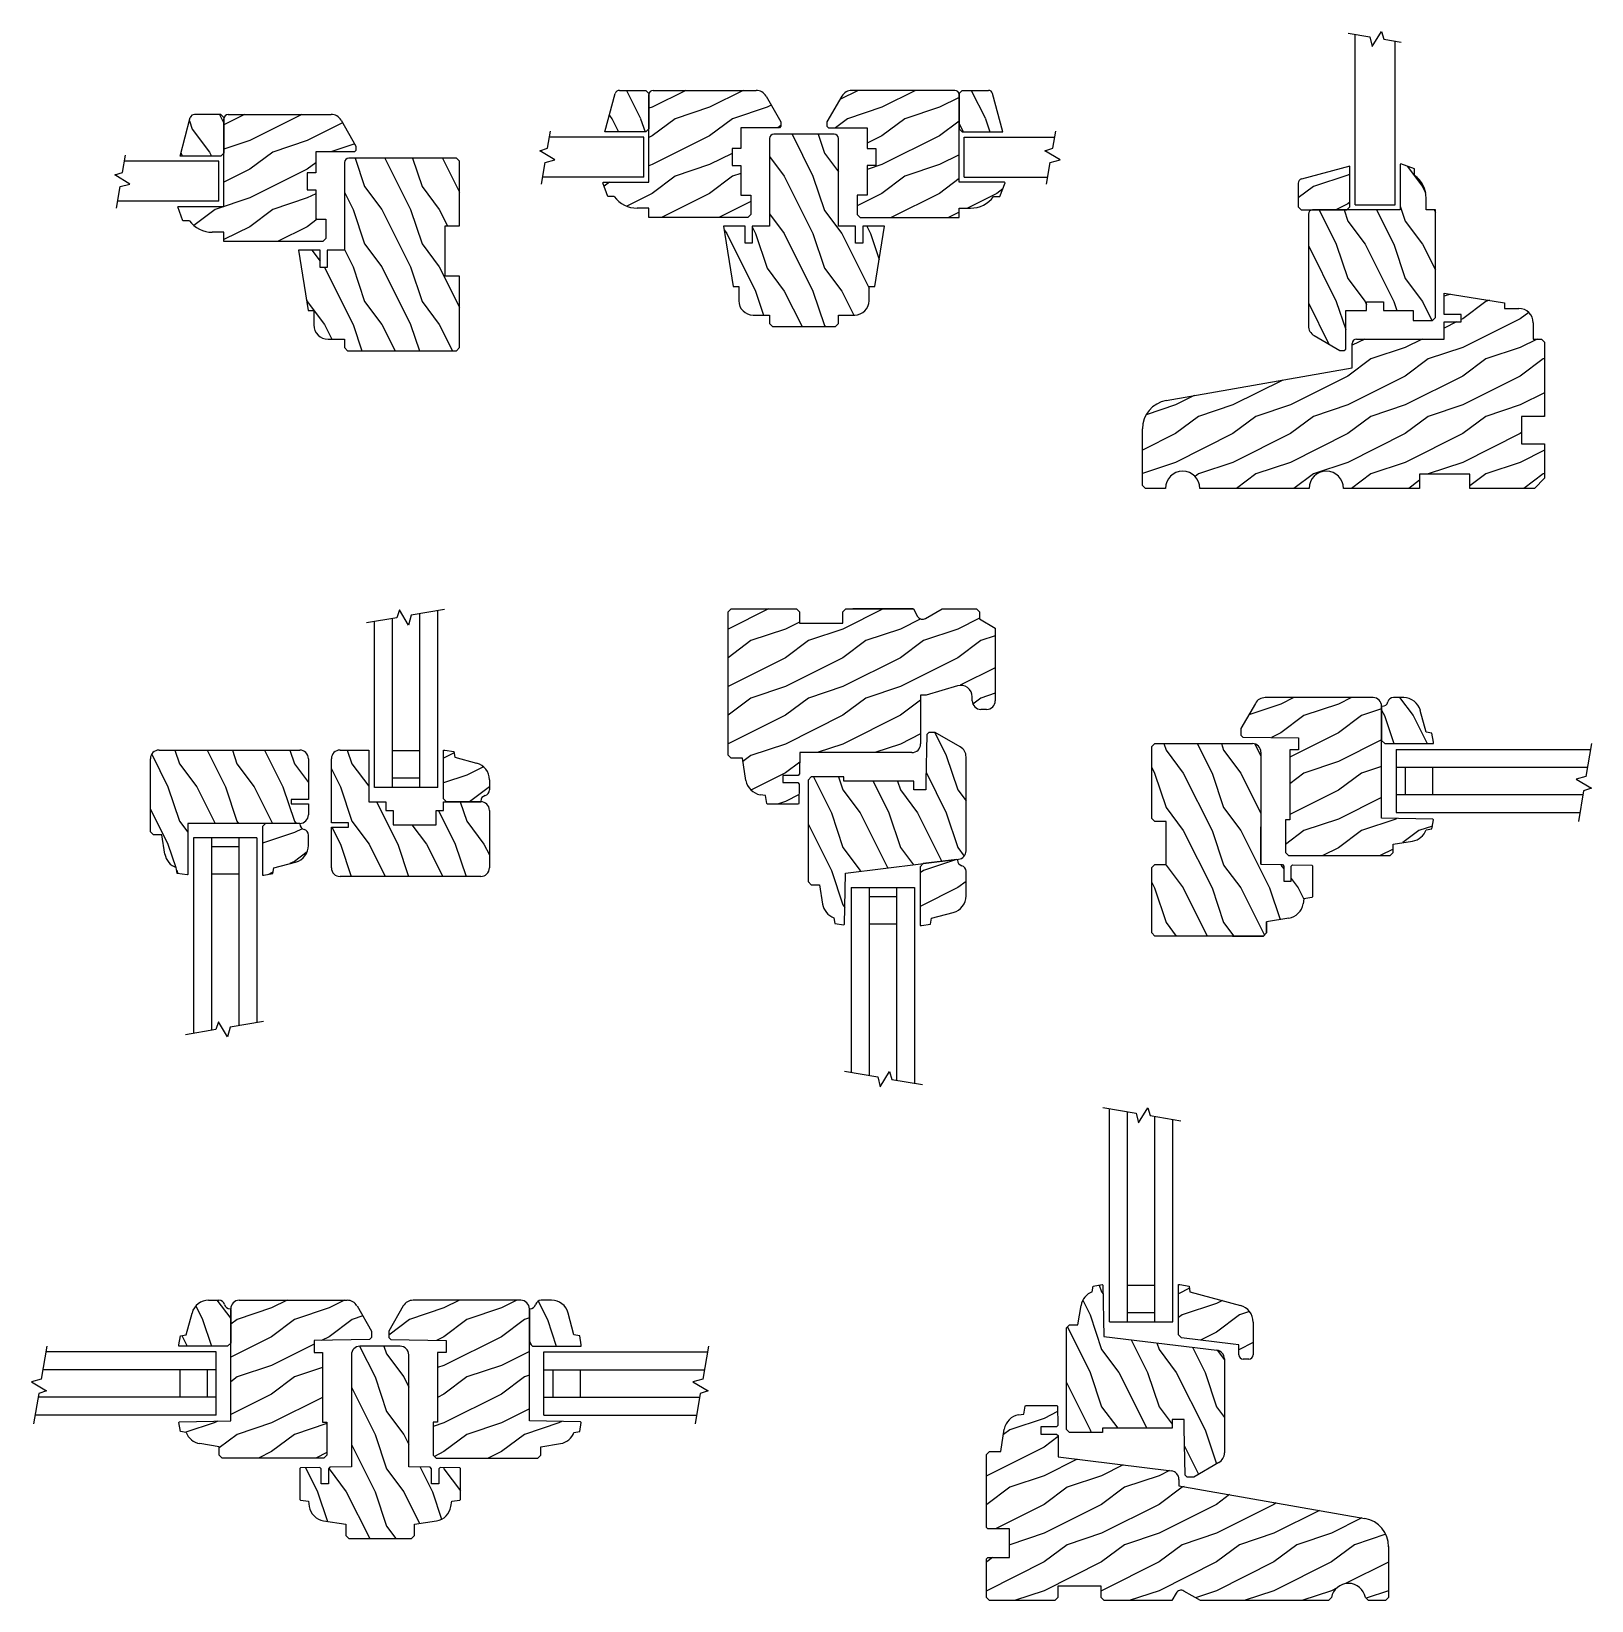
# Model space of a CAD drawing. Extents: x 316 to 1603, y -670 to 392.
# Drawn here: x 438 to 981, y -670 to -123 of the extents above; entities that cross this region are included whole.
import ezdxf

# ---------------------------------------------------------------- set-up
doc = ezdxf.new("R2010")
doc.units = 0
doc.header["$MEASUREMENT"] = 0
doc.layers.get('0').update_dxf_attribs({"linetype": 'CONTINUOUS'})
for name, color, linetype in [('FINE', 101, 'CONTINUOUS'), ('HATCH', 101, 'CONTINUOUS'), ('MED', 22, 'CONTINUOUS')]:
    doc.layers.add(name, color=color, linetype=linetype)

# ---------------------------------------------------------------- blocks, each defined once
blk = doc.blocks.new('STRMSRESILL')
at = {"layer": 'HATCH'}
h = blk.add_hatch(dxfattribs=at)
h.set_pattern_fill('WOOD_1', color=256, scale=20, style=0, pattern_type=2)
h.set_pattern_definition([(216.8699, (-761.9734, 689.7133), (59.999998, 40.000002), [10, -90]), (206.5651, (-749.973, 683.713), (-19.99998, -20.000026), [22.36068, -22.36068]), (198.4349, (-749.9734, 673.713), (-40.00001, -19.999968), [12.64912, -50.59644])])
h.paths.add_polyline_path([(140, 18.74, 0.36397), (131.74, 28.59), (67, 40), (67, 42.19, 0.378866), (64.37, 45.17), (25, 50), (24.92, 57.45), (24.41, 57.95), (18.96, 57.95), (18.96, 60.45), (24.37, 60.45), (24.85, 60.95), (24.69, 67.74), (24.48, 67.95), (13.65, 67.95), (13.44, 67.74), (13, 64.95), (11.21, 64.67, 0.32492), (6.22, 59.68), (5, 51.95), (1.06, 51.95), (0, 50.89), (0, 25.5), (0.5, 25), (8, 25), (8, 15), (0.5, 15), (0, 14.5), (0, 1.06), (1.06, 0), (23.84, 0), (24.9, 1.06), (24.9, 5), (39.9, 5), (39.9, 1.06), (40.96, 0), (64.5, 0), (66, 2.6, -0.414214), (68.73, 3.33), (74.5, 0), (119.03, 0), (120.09, 1.06, -0.836396), (131.91, 1.06), (132.97, 0), (138.94, 0), (140, 1.06)])
h.paths.add_polyline_path([(92.85, 96.99, 0.339454), (88.41, 102.79), (70.83, 107.49), (70.51, 109.5), (67.35, 110), (67.17, 110), (66.85, 110), (66.85, 92.56), (67.92, 91.5), (85.85, 89.3), (87.85, 89.05), (87.85, 85.54, 0.414214), (89.35, 84.04), (91.35, 84.04, 0.414214), (92.85, 85.54)])
h = blk.add_hatch(dxfattribs=at)
h.set_pattern_fill('WOOD_1', color=256, scale=20, angle=90, style=0, pattern_type=2)
h.set_pattern_definition([(306.8699, (-789.9734, 677.7133), (-40.000002, 59.999998), [10, -90]), (296.5651, (-783.973, 689.713), (20.000026, -19.99998), [22.36068, -22.36068]), (288.4349, (-773.9734, 689.713), (19.999968, -40.00001), [12.64912, -50.59644])])
h.paths.add_polyline_path([(82.85, 84.19, 0.378866), (80.22, 87.17), (40.85, 92), (40.54, 109.79), (40.33, 110), (37.17, 109.5), (36.85, 107.49, 0.275141), (32.93, 102.78), (31.85, 96), (28.92, 96), (27.85, 94.94), (27.85, 59.56), (28.92, 58.5), (40.35, 58.5), (40.35, 60), (64.65, 60), (64.65, 63), (68.85, 63), (68.85, 60), (69.14, 43.71), (69.85, 43), (72.14, 43), (80.85, 48.03, 0.267949), (82.85, 51.5)])
at = {"layer": 'FINE'}
for p, q in [((49.09, 97), (49.09, 170.19)), ((58.62, 97), (58.62, 168.57)), ((58.62, 109.7), (49.09, 109.7)), ((58.62, 100.17), (49.09, 100.17))]:
    blk.add_line(p, q, dxfattribs=at)
at = {"layer": 'MED'}
for p, q in [((40.55, 171.64), (52.09, 169.68)), ((42.85, 97), (42.85, 171.24)), ((52.09, 169.68), (52.98, 166.28)), ((52.98, 166.28), (56.14, 171.56)), ((56.14, 171.56), (57.05, 168.84)), ((57.05, 168.84), (67.67, 167.04)), ((64.85, 97), (64.85, 167.51)), ((36.85, 107.49), (37.17, 109.5)), ((37.17, 109.5), (40.33, 110)), ((40.33, 110), (40.54, 109.79)), ((40.54, 109.79), (40.85, 92)), ((66.85, 110), (67.17, 110)), ((66.85, 92.56), (66.85, 110)), ((67.17, 110), (67.35, 110)), ((67.35, 110), (70.51, 109.5)), ((70.51, 109.5), (70.83, 107.49)), ((70.83, 107.49), (88.41, 102.79)), ((31.85, 96), (32.93, 102.77)), ((27.85, 94.94), (28.92, 96)), ((27.85, 59.56), (27.85, 94.94)), ((28.92, 96), (31.85, 96)), ((42.85, 97), (64.85, 97)), ((92.85, 96.99), (92.85, 85.54)), ((40.85, 92), (80.22, 87.17)), ((67.92, 91.5), (66.85, 92.56)), ((85.85, 89.3), (67.92, 91.5)), ((87.85, 89.05), (85.85, 89.3)), ((87.85, 85.54), (87.85, 89.05)), ((82.85, 84.19), (82.85, 51.5)), ((91.35, 84.04), (89.35, 84.04)), ((13, 64.95), (13.44, 67.74)), ((13.44, 67.74), (13.65, 67.95)), ((13.65, 67.95), (24.48, 67.95)), ((24.48, 67.95), (24.69, 67.74)), ((24.69, 67.74), (24.85, 60.95)), ((11.21, 64.67), (13, 64.95)), ((24.37, 60.45), (18.96, 60.45)), ((18.96, 60.45), (18.96, 57.95)), ((24.85, 60.95), (24.37, 60.45)), ((68.85, 63), (64.65, 63)), ((64.65, 63), (64.65, 60)), ((68.85, 60), (68.85, 63)), ((5, 51.95), (6.22, 59.68)), ((18.96, 57.95), (24.41, 57.95)), ((24.41, 57.95), (24.92, 57.45)), ((24.92, 57.45), (25, 50)), ((28.92, 58.5), (27.85, 59.56)), ((40.35, 58.5), (28.92, 58.5)), ((64.65, 60), (40.35, 60)), ((40.35, 60), (40.35, 58.5)), ((69.14, 43.71), (68.85, 60)), ((0, 50.89), (1.06, 51.95)), ((0, 25.5), (0, 50.89)), ((1.06, 51.95), (5, 51.95)), ((25, 50), (64.37, 45.17)), ((69.85, 43), (69.14, 43.71)), ((80.85, 48.03), (72.14, 43)), ((67, 42.19), (67, 40)), ((67, 40), (131.74, 28.59)), ((72.14, 43), (69.85, 43)), ((0.5, 25), (0, 25.5)), ((8, 25), (0.5, 25)), ((8, 15), (8, 25)), ((140, 18.79), (140, 1.06)), ((0, 14.5), (0.5, 15)), ((0, 1.06), (0, 14.5)), ((0.5, 15), (8, 15)), ((1.06, 0), (0, 1.06)), ((23.84, 0), (1.06, 0)), ((24.9, 1.06), (23.84, 0)), ((39.9, 5), (24.9, 5)), ((24.9, 5), (24.9, 1.06)), ((39.9, 1.06), (39.9, 5)), ((40.96, 0), (39.9, 1.06)), ((64.5, 0), (40.96, 0)), ((66, 2.6), (64.5, 0)), ((74.5, 0), (68.73, 3.33)), ((119.03, 0), (74.5, 0)), ((120.09, 1.06), (119.03, 0)), ((132.97, 0), (131.91, 1.06)), ((138.94, 0), (132.97, 0)), ((140, 1.06), (138.94, 0))]:
    blk.add_line(p, q, dxfattribs=at)
for centre, radius, start, end in [((38.85, 101.84), 6, 109.4649, 171), ((86.85, 96.99), 6, 0, 75), ((79.85, 84.19), 3, 0, 83), ((89.35, 85.54), 1.5, 180, 270), ((91.35, 85.54), 1.5, 270, 0), ((12.15, 58.74), 6, 99, 171), ((78.85, 51.5), 4, 300, 0), ((64, 42.19), 3, 0, 83), ((130, 18.74), 10, 0, 80), ((126, 0), 6, 10.1821, 169.8179), ((67.73, 1.6), 2, 60, 150)]:
    blk.add_arc(centre, radius, start, end, dxfattribs=at)
blk = doc.blocks.new('STRMSREMULL2')
at = {"layer": 'HATCH'}
h = blk.add_hatch(dxfattribs=at)
h.set_pattern_fill('WOOD_1', color=256, scale=20, angle=90, style=0, pattern_type=2)
h.set_pattern_definition([(306.8699, (-578.8973, 656.1355), (-40.000002, 59.999998), [10, -90]), (296.5651, (-572.897, 668.1355), (20.00003, -19.99998), [22.3607, -22.3607]), (288.4349, (-562.897, 668.1355), (19.99997, -40.00001), [12.6491, -50.59644])])
h.paths.add_polyline_path([(-52, 79.79), (-52.21, 80, -0.341999), (-54.15, 81.5, 0.341999), (-56.09, 83), (-59.67, 83, 0.339454), (-65.46, 78.55), (-67.49, 70.98), (-69.5, 70.66), (-70, 67.5), (-70, 67), (-53.06, 67), (-52, 68.06)])
h.paths.add_polyline_path([(10, 64, 0.414214), (7, 67), (0, 67), (-7, 67, 0.414214), (-10, 64), (-10, 25), (-17.45, 24.87), (-17.95, 24.36), (-17.95, 19.05), (-20.45, 19.05), (-20.45, 24.31), (-20.95, 24.8), (-27.74, 24.69), (-27.95, 24.47), (-27.95, 13.65), (-27.74, 13.44), (-24.95, 13), (-24.67, 11.21, 0.32492), (-19.68, 6.22), (-11.95, 5), (-11.95, 1.06), (-10.89, 0), (0, 0), (10.89, 0), (11.95, 1.06), (11.95, 5), (19.68, 6.22, 0.32492), (24.67, 11.21), (24.95, 13), (27.74, 13.44), (27.95, 13.65), (27.95, 24.47), (27.74, 24.69), (20.95, 24.8), (20.45, 24.31), (20.45, 19.05), (17.95, 19.05), (17.95, 24.36), (17.45, 24.87), (10, 25)])
h.paths.add_polyline_path([(65.46, 78.55, 0.339454), (59.67, 83), (56.09, 83, 0.341999), (54.15, 81.5, -0.341999), (52.21, 80), (52, 79.79), (52, 68.06), (53.06, 67), (70, 67), (70, 67.5), (69.5, 70.66), (67.49, 70.98)])
h = blk.add_hatch(dxfattribs=at)
h.set_pattern_fill('WOOD_1', color=256, scale=20, style=0, pattern_type=2)
h.set_pattern_definition([(216.8699, (-550.8973, 668.1355), (59.999998, 40.000002), [10, -90]), (206.5651, (-538.897, 662.1355), (-19.99998, -20.00003), [22.3607, -22.3607]), (198.4349, (-538.897, 652.1355), (-40.00001, -19.99997), [12.6491, -50.59644])])
h.paths.add_polyline_path([(-20, 64.8), (-23, 64.8), (-23, 68.95), (-3.71, 69.28), (-3, 69.99), (-3, 72.28), (-8.03, 81, 0.267949), (-11.5, 83), (-49, 83, 0.414214), (-52, 80), (-52, 41), (-69.79, 40.69), (-70, 40.48), (-69.5, 37.32), (-67.49, 37, 0.275141), (-62.78, 33.07), (-56, 32), (-56, 29.06), (-54.94, 28), (-19.56, 28), (-18.5, 29.06), (-18.5, 40.5), (-20, 40.5)])
h.paths.add_polyline_path([(52, 80, 0.414214), (49, 83), (11.5, 83, 0.267949), (8.03, 81), (3, 72.28), (3, 69.99), (3.71, 69.28), (23, 68.95), (23, 64.8), (20, 64.8), (20, 40.5), (18.5, 40.5), (18.5, 29.06), (19.56, 28), (54.94, 28), (56, 29.06), (56, 32), (62.78, 33.07, 0.275141), (67.49, 37), (69.5, 37.32), (70, 40.48), (69.79, 40.69), (52, 41)])
at = {"layer": 'FINE'}
for p, q in [((-57, 58.76), (-117.42, 58.76)), ((-69.7, 58.76), (-69.7, 49.24)), ((-60.17, 58.76), (-60.17, 49.24)), ((57, 58.76), (112.86, 58.76)), ((60.18, 58.76), (60.18, 49.24)), ((69.7, 58.76), (69.7, 49.24)), ((-57, 49.24), (-119.04, 49.24)), ((57, 49.24), (111.25, 49.24))]:
    blk.add_line(p, q, dxfattribs=at)
at = {"layer": 'MED'}
for p, q in [((-59.67, 83), (-56.09, 83)), ((-49, 83), (-11.5, 83)), ((49, 83), (11.5, 83)), ((59.67, 83), (56.09, 83)), ((-67.49, 70.98), (-65.46, 78.55)), ((-52.21, 80), (-52, 79.79)), ((-52, 41), (-52, 80)), ((-52, 79.79), (-52, 68.06)), ((-8.03, 81), (-3, 72.28)), ((8.03, 81), (3, 72.28)), ((52, 41), (52, 80)), ((52.21, 80), (52, 79.79)), ((52, 79.79), (52, 68.06)), ((67.49, 70.98), (65.46, 78.55)), ((-3, 72.28), (-3, 69.99)), ((3, 72.28), (3, 69.99)), ((-116.02, 67.04), (-117.98, 55.5)), ((-70, 67.5), (-69.5, 70.66)), ((-70, 67), (-70, 67.5)), ((-53.06, 67), (-70, 67)), ((-69.5, 70.66), (-67.49, 70.98)), ((-52, 68.06), (-53.06, 67)), ((-3.71, 69.28), (-23, 68.95)), ((-23, 68.95), (-23, 64.8)), ((0, 67), (-7, 67)), ((-3, 69.99), (-3.71, 69.28)), ((7, 67), (0, 67)), ((3, 69.99), (3.71, 69.28)), ((3.71, 69.28), (23, 68.95)), ((23, 68.95), (23, 64.8)), ((52, 68.06), (53.06, 67)), ((53.06, 67), (70, 67)), ((69.5, 70.66), (67.49, 70.98)), ((70, 67.5), (69.5, 70.66)), ((70, 67), (70, 67.5)), ((114.27, 67.04), (112.31, 55.5)), ((-57, 65), (-116.37, 65)), ((-57, 43), (-57, 65)), ((-23, 64.8), (-20, 64.8)), ((-20, 64.8), (-20, 40.5)), ((-10, 64), (-10, 25)), ((10, 25), (10, 64)), ((23, 64.8), (20, 64.8)), ((20, 64.8), (20, 40.5)), ((57, 43), (57, 65)), ((57, 65), (113.92, 65)), ((-117.98, 55.5), (-121.37, 54.61)), ((112.31, 55.5), (108.92, 54.61)), ((-121.37, 54.61), (-116.09, 51.45)), ((-118.82, 50.54), (-120.62, 39.92)), ((-116.09, 51.45), (-118.82, 50.54)), ((108.92, 54.61), (114.19, 51.45)), ((111.47, 50.54), (109.67, 39.92)), ((114.19, 51.45), (111.47, 50.54)), ((-57, 43), (-120.1, 43)), ((-70, 40.48), (-69.79, 40.69)), ((-69.5, 37.32), (-70, 40.48)), ((-69.79, 40.69), (-52, 41)), ((-20, 40.5), (-18.5, 40.5)), ((-18.5, 40.5), (-18.5, 29.06)), ((20, 40.5), (18.5, 40.5)), ((18.5, 40.5), (18.5, 29.06)), ((69.79, 40.69), (52, 41)), ((57, 43), (110.19, 43)), ((69.5, 37.32), (70, 40.48)), ((70, 40.48), (69.79, 40.69)), ((-67.49, 37), (-69.5, 37.32)), ((-56, 32), (-62.78, 33.07)), ((56, 32), (62.78, 33.07)), ((67.49, 37), (69.5, 37.32)), ((-56, 29.06), (-56, 32)), ((-54.94, 28), (-56, 29.06)), ((-19.56, 28), (-54.94, 28)), ((-18.5, 29.06), (-19.56, 28)), ((18.5, 29.06), (19.56, 28)), ((19.56, 28), (54.94, 28)), ((54.94, 28), (56, 29.06)), ((56, 29.06), (56, 32)), ((-27.74, 24.69), (-27.95, 24.47)), ((-27.95, 24.47), (-27.95, 13.65)), ((-20.95, 24.8), (-27.74, 24.69)), ((-20.45, 24.31), (-20.95, 24.8)), ((-20.45, 19.05), (-20.45, 24.31)), ((-17.45, 24.87), (-17.95, 24.36)), ((-17.95, 24.36), (-17.95, 19.05)), ((-10, 25), (-17.45, 24.87)), ((17.45, 24.87), (10, 25)), ((17.95, 24.36), (17.45, 24.87)), ((17.95, 19.05), (17.95, 24.36)), ((20.95, 24.8), (20.45, 24.31)), ((20.45, 24.31), (20.45, 19.05)), ((27.74, 24.69), (20.95, 24.8)), ((27.95, 24.47), (27.74, 24.69)), ((27.95, 13.65), (27.95, 24.47)), ((-17.95, 19.05), (-20.45, 19.05)), ((20.45, 19.05), (17.95, 19.05)), ((-27.95, 13.65), (-27.74, 13.44)), ((-27.74, 13.44), (-24.95, 13)), ((-24.95, 13), (-24.67, 11.21)), ((24.67, 11.21), (24.95, 13)), ((24.95, 13), (27.74, 13.44)), ((27.74, 13.44), (27.95, 13.65)), ((-19.68, 6.22), (-11.95, 5)), ((11.95, 5), (19.68, 6.22)), ((-11.95, 5), (-11.95, 1.06)), ((-11.95, 1.06), (-10.89, 0)), ((-10.89, 0), (0, 0)), ((0, 0), (10.89, 0)), ((10.89, 0), (11.95, 1.06)), ((11.95, 1.06), (11.95, 5))]:
    blk.add_line(p, q, dxfattribs=at)
for centre, radius, start, end in [((-59.67, 77), 6, 90, 165), ((-56.09, 81), 2, 14.4775, 90), ((-49, 80), 3, 90, 180), ((-11.5, 79), 4, 30, 90), ((11.5, 79), 4, 90, 150), ((49, 80), 3, 0, 90), ((56.09, 81), 2, 90, 165.5225), ((59.67, 77), 6, 15, 90), ((-52.21, 82), 2, 194.4775, 270), ((52.21, 82), 2, 270, 345.5225), ((-7, 64), 3, 90, 180), ((7, 64), 3, 0, 90), ((-61.84, 39), 6, 199.4649, 261), ((61.84, 39), 6, 279, 340.5351), ((-18.74, 12.15), 6, 189, 261), ((18.74, 12.15), 6, 279, 351)]:
    blk.add_arc(centre, radius, start, end, dxfattribs=at)
blk = doc.blocks.new('STRMSREJAMB1')
at = {"layer": 'HATCH'}
h = blk.add_hatch(dxfattribs=at)
h.set_pattern_fill('WOOD_1', color=256, scale=20, angle=90, style=0, pattern_type=2)
h.set_pattern_definition([(306.8699, (-847.5396, 446.351), (-40.000002, 59.999998), [10, -90]), (296.5651, (-841.54, 458.351), (20.00003, -19.99998), [22.36068, -22.36068]), (288.4349, (-831.5396, 458.351), (19.999968, -40.00001), [12.64912, -50.59644])])
h.paths.add_polyline_path([(38, 64, 0.414214), (35, 67), (1.06, 67), (0, 65.94), (0, 40.96), (1.06, 39.9), (5, 39.9), (5, 24.9), (1.06, 24.9), (0, 23.84), (0, 1.06), (1.06, 0), (38.89, 0), (39.95, 1.06), (39.95, 5), (47.68, 6.22, 0.32492), (52.67, 11.21), (52.95, 13), (55.74, 13.44), (55.95, 13.65), (55.95, 24.48), (55.74, 24.69), (48.95, 24.8), (48.45, 24.31), (48.45, 19.05), (45.95, 19.05), (45.95, 24.36), (45.45, 24.87), (38, 25), (38, 37.99)])
h.paths.add_polyline_path([(93.46, 78.55, 0.339454), (87.67, 83), (84.09, 83, 0.341999), (82.15, 81.5, -0.341999), (80.21, 80), (80, 79.79), (80, 68.06), (81.06, 67), (98, 67), (98, 67.5), (97.5, 70.66), (95.49, 70.98)])
h = blk.add_hatch(dxfattribs=at)
h.set_pattern_fill('WOOD_1', color=256, scale=20, style=0, pattern_type=2)
h.set_pattern_definition([(216.8699, (-819.5396, 458.351), (59.999998, 40.000002), [10, -90]), (206.5651, (-807.54, 452.351), (-19.99998, -20.00003), [22.36068, -22.36068]), (198.4349, (-807.5396, 442.351), (-40.00001, -19.99997), [12.64912, -50.59644])])
h.paths.add_polyline_path([(80, 80, 0.414214), (77, 83), (39.5, 83, 0.267949), (36.03, 81), (31, 72.28), (31, 69.99), (31.71, 69.28), (51, 68.95), (51, 64.8), (48, 64.8), (48, 40.5), (46.5, 40.5), (46.5, 29.06), (47.56, 28), (82.94, 28), (84, 29.06), (84, 32), (90.78, 33.07, 0.275141), (95.49, 37), (97.5, 37.32), (98, 40.48), (97.79, 40.69), (80, 41)])
at = {"layer": 'FINE'}
for p, q in [((85, 58.76), (151.68, 58.76)), ((88.17, 58.76), (88.17, 49.24)), ((97.7, 58.76), (97.7, 49.24)), ((85, 49.24), (150.07, 49.24))]:
    blk.add_line(p, q, dxfattribs=at)
at = {"layer": 'MED'}
for p, q in [((77, 83), (39.5, 83)), ((87.67, 83), (84.09, 83)), ((36.03, 81), (31, 72.28)), ((80, 41), (80, 80)), ((80.21, 80), (80, 79.79)), ((80, 79.79), (80, 68.06)), ((95.49, 70.98), (93.46, 78.55)), ((31, 72.28), (31, 69.99)), ((0, 65.94), (1.06, 67)), ((0, 40.96), (0, 65.94)), ((1.06, 67), (35, 67)), ((31, 69.99), (31.71, 69.28)), ((31.71, 69.28), (51, 68.95)), ((51, 68.95), (51, 64.8)), ((80, 68.06), (81.06, 67)), ((81.06, 67), (98, 67)), ((97.5, 70.66), (95.49, 70.98)), ((98, 67.5), (97.5, 70.66)), ((98, 67), (98, 67.5)), ((153.09, 67.04), (151.13, 55.5)), ((38, 64), (38, 25)), ((51, 64.8), (48, 64.8)), ((48, 64.8), (48, 40.5)), ((85, 65), (152.74, 65)), ((85, 65), (85, 43)), ((151.13, 55.5), (147.73, 54.61)), ((147.73, 54.61), (153.01, 51.45)), ((150.29, 50.54), (148.49, 39.92)), ((153.01, 51.45), (150.29, 50.54)), ((1.06, 39.9), (0, 40.96)), ((5, 39.9), (1.06, 39.9)), ((5, 24.9), (5, 39.9)), ((48, 40.5), (46.5, 40.5)), ((46.5, 40.5), (46.5, 29.06)), ((97.79, 40.69), (80, 41)), ((85, 43), (149.01, 43)), ((97.5, 37.32), (98, 40.48)), ((98, 40.48), (97.79, 40.69)), ((38, 25), (38, 37.99)), ((84, 32), (90.78, 33.07)), ((95.49, 37), (97.5, 37.32)), ((46.5, 29.06), (47.56, 28)), ((47.56, 28), (82.94, 28)), ((82.94, 28), (84, 29.06)), ((84, 29.06), (84, 32)), ((0, 23.84), (1.06, 24.9)), ((0, 1.06), (0, 23.84)), ((1.06, 24.9), (5, 24.9)), ((38, 25), (45.45, 24.87)), ((45.45, 24.87), (45.95, 24.36)), ((45.95, 24.36), (45.95, 19.05)), ((48.45, 24.31), (48.95, 24.8)), ((48.45, 19.05), (48.45, 24.31)), ((48.95, 24.8), (55.74, 24.69)), ((55.74, 24.69), (55.95, 24.48)), ((55.95, 24.48), (55.95, 13.65)), ((45.95, 19.05), (48.45, 19.05)), ((52.95, 13), (52.67, 11.21)), ((55.74, 13.44), (52.95, 13)), ((55.95, 13.65), (55.74, 13.44)), ((47.68, 6.22), (39.95, 5)), ((1.06, 0), (0, 1.06)), ((38.89, 0), (1.06, 0)), ((28.06, 0), (38.89, 0)), ((38.89, 0), (39.95, 1.06)), ((39.95, 1.06), (38.89, 0)), ((39.95, 1.06), (39.95, 5)), ((39.95, 5), (39.95, 1.06))]:
    blk.add_line(p, q, dxfattribs=at)
for centre, radius, start, end in [((39.5, 79), 4, 90, 150), ((77, 80), 3, 0, 90), ((84.09, 81), 2, 90, 165.5225), ((87.67, 77), 6, 15, 90), ((80.21, 82), 2, 270, 345.5225), ((35, 64), 3, 0, 90), ((89.84, 39), 6, 279, 340.5351), ((46.74, 12.15), 6, 279, 351)]:
    blk.add_arc(centre, radius, start, end, dxfattribs=at)
blk = doc.blocks.new('STRMSREHEAD')
at = {"layer": 'HATCH'}
h = blk.add_hatch(dxfattribs=at)
h.set_pattern_fill('WOOD_1', color=256, scale=20, style=0, pattern_type=2)
h.set_pattern_definition([(216.8699, (-672.026, 344.4682), (59.999998, 40.000002), [10, -90]), (206.5651, (-660.026, 338.468), (-19.99998, -20.00003), [22.3607, -22.3607]), (198.4349, (-660.026, 328.468), (-40.00001, -19.99997), [12.6491, -50.59644])])
h.paths.add_polyline_path([(67, -30), (69, -30), (79.86, -26.76, -0.501863), (85, -30.6), (85, -32, 0.414214), (88, -35), (90, -35, 0.414214), (93, -32), (93, -6.68), (87.5, -3.5), (87.5, -1.06), (86.44, 0), (74.5, 0), (68.73, -3.33, -0.414214), (66, -2.6), (64.5, 0), (40.96, 0), (39.9, -1.06), (39.9, -5), (24.9, -5), (24.9, -1.06), (23.84, 0), (1.06, 0), (0, -1.06), (0, -50.89), (1.06, -51.95), (5, -51.95), (6.22, -59.68, 0.32492), (11.21, -64.67), (13, -64.95), (13.44, -67.74), (13.65, -67.95), (24.48, -67.95), (24.69, -67.74), (24.8, -60.95), (24.31, -60.45), (19.05, -60.45), (19.05, -57.95), (24.36, -57.95), (24.87, -57.45), (25, -50), (64, -50, 0.414214), (67, -47)])
h.paths.add_polyline_path([(82.85, -91.32, 0.341999), (81.35, -89.39, -0.341999), (79.85, -87.45), (79.64, -87.24), (67.92, -88.68), (66.85, -89.74), (66.85, -110.2), (67.35, -110.2), (70.51, -109.7), (70.83, -107.69), (78.41, -105.66, 0.339454), (82.85, -99.87)])
h = blk.add_hatch(dxfattribs=at)
h.set_pattern_fill('WOOD_1', color=256, scale=20, angle=90, style=0, pattern_type=2)
h.set_pattern_definition([(306.8699, (-700.026, 332.4682), (-40.000002, 59.999998), [10, -90]), (296.5651, (-694.026, 344.468), (20.00003, -19.99998), [22.3607, -22.3607]), (288.4349, (-684.026, 344.468), (19.99997, -40.00001), [12.6491, -50.59644])])
h.paths.add_polyline_path([(82.85, -51.5, 0.267949), (80.85, -48.03), (72.14, -43), (69.85, -43), (69.14, -43.71), (68.85, -60), (68.85, -63), (64.65, -63), (64.65, -60), (40.35, -60), (40.35, -58.5), (28.92, -58.5), (27.85, -59.56), (27.85, -94.94), (28.92, -96), (31.85, -96), (32.93, -102.78, 0.275141), (36.85, -107.49), (37.17, -109.5), (40.33, -110), (40.54, -109.79), (40.85, -92), (80.22, -87.17, 0.378866), (82.85, -84.19)])
blk.add_line((32.72, -101.67), (32.72, -101.67))
at = {"layer": 'FINE'}
for p, q in [((49.09, -97), (49.09, -162.42)), ((58.62, -97), (58.62, -164.04)), ((58.62, -100.18), (49.09, -100.18)), ((58.62, -109.7), (49.09, -109.7))]:
    blk.add_line(p, q, dxfattribs=at)
at = {"layer": 'MED'}
for p, q in [((0, -1.06), (1.06, 0)), ((1.06, 0), (23.84, 0)), ((23.84, 0), (24.9, -1.06)), ((39.9, -1.06), (40.96, 0)), ((40.96, 0), (64.5, 0)), ((64.5, 0), (43.4, 0)), ((64.5, 0), (66, -2.6)), ((68.73, -3.33), (74.5, 0)), ((74.5, 0), (86.44, 0)), ((86.44, 0), (87.5, -1.06)), ((0, -50.89), (0, -1.06)), ((24.9, -1.06), (24.9, -5)), ((24.9, -5), (39.9, -5)), ((39.9, -5), (39.9, -1.06)), ((87.5, -1.06), (87.5, -3.5)), ((87.5, -3.5), (93, -6.68)), ((93, -6.68), (93, -32)), ((79.86, -26.76), (69, -30)), ((69, -30), (67, -30)), ((67, -30), (67, -47)), ((85, -32), (85, -30.6)), ((90, -35), (88, -35)), ((69.85, -43), (69.14, -43.71)), ((72.14, -43), (69.85, -43)), ((80.85, -48.03), (72.14, -43)), ((69.14, -43.71), (68.85, -60)), ((1.06, -51.95), (0, -50.89)), ((5, -51.95), (1.06, -51.95)), ((6.22, -59.68), (5, -51.95)), ((25, -50), (24.87, -57.45)), ((64, -50), (25, -50)), ((82.85, -84.19), (82.85, -51.5)), ((24.36, -57.95), (19.05, -57.95)), ((19.05, -57.95), (19.05, -60.45)), ((24.87, -57.45), (24.36, -57.95)), ((28.92, -58.5), (27.85, -59.56)), ((27.85, -59.56), (27.85, -94.94)), ((40.35, -58.5), (28.92, -58.5)), ((40.35, -60), (40.35, -58.5)), ((64.65, -60), (40.35, -60)), ((64.65, -63), (64.65, -60)), ((68.85, -60), (68.85, -63)), ((13, -64.95), (11.21, -64.67)), ((13.44, -67.74), (13, -64.95)), ((19.05, -60.45), (24.31, -60.45)), ((24.31, -60.45), (24.8, -60.95)), ((24.8, -60.95), (24.69, -67.74)), ((68.85, -63), (64.65, -63)), ((13.65, -67.95), (13.44, -67.74)), ((24.48, -67.95), (13.65, -67.95)), ((24.69, -67.74), (24.48, -67.95)), ((40.85, -92), (80.22, -87.17)), ((79.64, -87.24), (67.92, -88.68)), ((79.85, -87.45), (79.64, -87.24)), ((40.54, -109.79), (40.85, -92)), ((67.92, -88.68), (66.85, -89.74)), ((66.85, -89.74), (66.85, -110.2)), ((82.85, -99.87), (82.85, -91.32)), ((27.85, -94.94), (28.92, -96)), ((28.92, -96), (31.85, -96)), ((31.85, -96), (32.93, -102.77)), ((42.85, -97), (64.85, -97)), ((42.85, -97), (42.85, -161.36)), ((64.85, -97), (64.85, -165.09)), ((36.85, -107.49), (37.17, -109.5)), ((70.51, -109.7), (70.83, -107.69)), ((70.83, -107.69), (78.41, -105.66)), ((37.17, -109.5), (40.33, -110)), ((40.33, -110), (40.54, -109.79)), ((66.85, -110.2), (67.35, -110.2)), ((67.35, -110.2), (70.51, -109.7)), ((40.55, -160.97), (52.09, -162.93)), ((52.09, -162.93), (52.98, -166.33)), ((52.98, -166.33), (56.14, -161.05)), ((56.14, -161.05), (57.05, -163.77)), ((57.05, -163.77), (67.67, -165.57))]:
    blk.add_line(p, q, dxfattribs=at)
for centre, radius, start, end in [((67.73, -1.6), 2, 210, 300), ((81, -30.6), 4, 0, 106.6015), ((88, -32), 3, 180, 270), ((90, -32), 3, 270, 0), ((64, -47), 3, 270, 0), ((78.85, -51.5), 4, 0, 60), ((12.15, -58.74), 6, 189, 261), ((79.85, -84.19), 3, 277, 0), ((81.85, -87.45), 2, 180, 255.5225), ((80.85, -91.32), 2, 0, 75.5225), ((38.85, -101.84), 6, 189, 250.5351), ((76.85, -99.87), 6, 285, 0)]:
    blk.add_arc(centre, radius, start, end, dxfattribs=at)
blk = doc.blocks.new('SSMEETRAIL')
at = {"layer": 'HATCH'}
h = blk.add_hatch(dxfattribs=at)
h.set_pattern_fill('WOOD_1', color=256, scale=20, angle=90, style=0, pattern_type=2)
h.set_pattern_definition([(306.8699, (-470.9606, 381.6177), (-40.000002, 59.999998), [10, -90]), (296.5651, (-464.961, 393.618), (20.00003, -19.99998), [22.3607, -22.3607]), (288.4349, (-454.9606, 393.618), (19.99997, -40.00001), [12.6491, -50.59644])])
h.paths.add_polyline_path([(83, -3, 0.414213), (80, 0), (31, 0, 0.414214), (28, -3), (28, -11.3), (28, -28.44), (29.06, -29.5), (32, -29.5), (33.06, -36.17, 0.276124), (37, -40.9), (37.32, -42.92), (40.79, -43.47), (41, -43.26), (41, -25.5), (80, -25.5, 0.414214), (83, -22.5), (83, -18.73), (77, -18.73), (77, -17.23), (83, -17.23)])
edge = h.paths.add_edge_path()
edge.add_line((143, -44), (94, -44))
edge.add_arc((94, -41), 3, 180, 270, ccw=False)
edge.add_line((91, -41), (91, -26.8))
edge.add_line((91, -26.8), (97, -26.8))
edge.add_line((97, -26.8), (97, -25.3))
edge.add_line((97, -25.3), (91, -25.3))
edge.add_line((91, -25.3), (91, -3))
edge.add_arc((94, -3), 3, 90, 180, ccw=False)
edge.add_line((94, 0), (104, 0))
edge.add_line((104, 0), (104, -17.97))
edge.add_line((104, -17.97), (110, -17.97))
edge.add_line((110, -17.97), (110, -20.97))
edge.add_line((110, -20.97), (112.5, -20.97))
edge.add_line((112.5, -20.97), (112.5, -25.97))
edge.add_line((112.5, -25.97), (127.5, -25.97))
edge.add_line((127.5, -25.97), (127.5, -20.97))
edge.add_line((127.5, -20.97), (130, -20.97))
edge.add_line((130, -20.97), (130, -17.97))
edge.add_line((130, -17.97), (143, -17.97))
edge.add_arc((143, -20.97), 3, 0, 90, ccw=False)
edge.add_line((146, -20.97), (146, -41))
edge.add_arc((143, -41), 3, 270, 360, ccw=False)
h = blk.add_hatch(dxfattribs=at)
h.set_pattern_fill('WOOD_1', color=256, scale=20, style=0, pattern_type=2)
h.set_pattern_definition([(216.8699, (-442.9606, 393.6177), (59.999998, 40.000002), [10, -90]), (206.5651, (-430.961, 387.618), (-19.99998, -20.00003), [22.3607, -22.3607]), (198.4349, (-430.9606, 377.618), (-40.00001, -19.99997), [12.6491, -50.59644])])
h.paths.add_polyline_path([(83, -33.17), (83, -29.59, 0.341999), (81.5, -27.65, -0.341999), (80, -25.72), (79.79, -25.5), (68.06, -25.5), (67, -26.56), (67, -43.5), (67.5, -43.5), (70.66, -43), (70.98, -41), (78.55, -38.97, 0.339454)])
h.paths.add_polyline_path([(146, -10.3, 0.339454), (141.55, -4.5), (133.98, -2.47), (133.66, -0.47), (130.5, 0.03), (130, 0.03), (130, -16.91), (131.06, -17.97), (142.79, -17.97), (143, -17.76, -0.341999), (144.5, -15.82, 0.341999), (146, -13.88)])
at = {"layer": 'FINE'}
for p, q in [((112.24, -12.97), (112.24, 45.84)), ((121.76, -12.97), (121.76, 47.45)), ((121.76, -0.27), (112.24, -0.27)), ((121.76, -9.79), (112.24, -9.79)), ((49.24, -30.5), (49.24, -97.54)), ((58.76, -30.5), (58.76, -95.92)), ((58.76, -33.68), (49.24, -33.68)), ((58.76, -43.2), (49.24, -43.2))]:
    blk.add_line(p, q, dxfattribs=at)
at = {"layer": 'MED'}
for p, q in [((113.81, 46.1), (103.18, 44.3)), ((106, -12.97), (106, 44.78)), ((114.71, 48.83), (113.81, 46.1)), ((117.88, 43.55), (114.71, 48.83)), ((118.77, 46.95), (117.88, 43.55)), ((130.31, 48.9), (118.77, 46.95)), ((128, -12.97), (128, 48.51)), ((130, 0.03), (130.5, 0.03)), ((130, -16.91), (130, 0.03)), ((130.5, 0.03), (133.66, -0.47)), ((28, -11.3), (28, -3)), ((31, 0), (80, 0)), ((83, -3), (83, -17.23)), ((91, -25.3), (91, -3)), ((94, 0), (104, 0)), ((104, 0), (104, -17.97)), ((133.66, -0.47), (133.98, -2.47)), ((133.98, -2.47), (141.55, -4.5)), ((146, -10.3), (146, -13.88)), ((28, -28.44), (28, -11.3)), ((128, -12.97), (106, -12.97)), ((83, -17.23), (77, -17.23)), ((77, -17.23), (77, -18.73)), ((77, -18.73), (83, -18.73)), ((83, -18.73), (83, -22.5)), ((104, -17.97), (110, -17.97)), ((110, -17.97), (110, -20.97)), ((110, -20.97), (112.5, -20.97)), ((112.5, -20.97), (112.5, -25.97)), ((127.5, -25.97), (127.5, -20.97)), ((127.5, -20.97), (130, -20.97)), ((131.06, -17.97), (130, -16.91)), ((130, -20.97), (130, -17.97)), ((130, -17.97), (143, -17.97)), ((142.79, -17.97), (131.06, -17.97)), ((143, -17.76), (142.79, -17.97)), ((146, -20.97), (146, -41)), ((80, -25.5), (41, -25.5)), ((41, -25.5), (41, -43.26)), ((68.06, -25.5), (67, -26.56)), ((67, -26.56), (67, -43.5)), ((79.79, -25.5), (68.06, -25.5)), ((80, -25.72), (79.79, -25.5)), ((97, -25.3), (91, -25.3)), ((91, -26.8), (97, -26.8)), ((91, -41), (91, -26.8)), ((97, -26.8), (97, -25.3)), ((112.5, -25.97), (127.5, -25.97)), ((29.06, -29.5), (28, -28.44)), ((32, -29.5), (29.06, -29.5)), ((33.06, -36.17), (32, -29.5)), ((43, -30.5), (43, -98.6)), ((65, -30.5), (43, -30.5)), ((65, -30.5), (65, -94.87)), ((83, -33.17), (83, -29.59)), ((37.32, -42.92), (37, -40.9)), ((40.79, -43.47), (37.32, -42.92)), ((41, -43.26), (40.79, -43.47)), ((67, -43.5), (67.5, -43.5)), ((67.5, -43.5), (70.66, -43)), ((70.66, -43), (70.98, -41)), ((70.98, -41), (78.55, -38.97)), ((143, -44), (94, -44)), ((50.81, -97.27), (40.18, -99.07)), ((51.71, -94.55), (50.81, -97.27)), ((54.88, -99.83), (51.71, -94.55)), ((55.77, -96.43), (54.88, -99.83)), ((67.31, -94.48), (55.77, -96.43))]:
    blk.add_line(p, q, dxfattribs=at)
for centre, radius, start, end in [((31, -3), 3, 90, 180), ((80, -3), 3, 0, 90), ((94, -3), 3, 90, 180), ((140, -10.3), 6, 0, 75), ((145, -17.76), 2, 104.4775, 180), ((144, -13.88), 2, 284.4775, 0), ((143, -20.97), 3, 360, 90), ((80, -22.5), 3, 270, 0), ((82, -25.72), 2, 180, 255.5225), ((81, -29.59), 2, 0, 75.5225), ((38.98, -35.23), 6, 189, 250.7445), ((77, -33.17), 6, 285, 0), ((94, -41), 3, 180, 270), ((143, -41), 3, 270, 360)]:
    blk.add_arc(centre, radius, start, end, dxfattribs=at)
blk = doc.blocks.new('SOVSILL')
at = {"layer": 'HATCH'}
h = blk.add_hatch(dxfattribs=at)
h.set_pattern_fill('WOOD_1', color=256, scale=20, style=0, pattern_type=2)
h.set_pattern_definition([(216.8699, (-956.2694, 302.516), (59.999998, 40.000002), [10, -90]), (206.5651, (-944.269, 296.516), (-19.99998, -20.00003), [22.36068, -22.36068]), (198.4349, (-944.2694, 286.516), (-40.00001, -19.99997), [12.64912, -50.59644])])
h.paths.add_polyline_path([(-67.75, 112.25), (-84.64, 107.72, 0.339454), (-85.75, 106.28), (-85.75, 98.06), (-84.69, 97), (-68.81, 97), (-67.75, 98.06)])
h.paths.add_polyline_path([(0, 50.94), (-1.06, 52), (-4, 52), (-4, 57.67, 0.414214), (-9, 62.67), (-14, 62.67), (-14, 64.67), (-35, 68), (-35, 60.5), (-29, 60.5), (-29, 58), (-35, 58), (-35, 52), (-65.5, 52, 0.414214), (-67, 50.5), (-67, 42), (-131.74, 30.59, 0.36397), (-140, 20.74), (-140, 1.06), (-138.94, 0), (-132, 0, -1), (-120, 0), (-82, 0, -1), (-70, 0), (-43.5, 0), (-43.5, 5), (-26, 5), (-26, 0), (-3.54, 0), (0, 3.54), (0, 15.5), (-8, 15.5), (-8, 25), (0, 25)])
h = blk.add_hatch(dxfattribs=at)
h.set_pattern_fill('WOOD_1', color=256, scale=20, angle=90, style=0, pattern_type=2)
h.set_pattern_definition([(306.8699, (-984.2694, 290.516), (-40.000002, 59.999998), [10, -90]), (296.5651, (-978.269, 302.516), (20.00003, -19.99998), [22.36068, -22.36068]), (288.4349, (-968.2694, 302.516), (19.99997, -40.00001), [12.64912, -50.59644])])
h.paths.add_polyline_path([(-38, 97), (-41.25, 97), (-41.25, 101, 0.236068), (-45.25, 109), (-45.25, 111.23), (-50.04, 113), (-50.25, 112.79), (-50.25, 97), (-80.75, 97, 0.414214), (-82.25, 95.5), (-82.25, 56.66, 0.267949), (-80.25, 53.2), (-71.25, 48), (-69.75, 48), (-69.25, 48.5), (-69.25, 62), (-61.95, 62), (-61.95, 65), (-56.05, 65), (-56.05, 62), (-45.75, 62), (-45.75, 58.5), (-39.02, 58.5), (-38, 59.52)])
at = {"layer": 'MED'}
for p, q in [((-68.42, 158.51), (-60.88, 157.23)), ((-59.99, 153.83), (-56.83, 159.11)), ((-56.83, 159.11), (-55.93, 156.39)), ((-66, 98.75), (-66, 158.1)), ((-60.88, 157.23), (-59.99, 153.83)), ((-55.93, 156.39), (-49.92, 155.37)), ((-52, 98.75), (-52, 155.72)), ((-67.75, 112.25), (-84.64, 107.72)), ((-67.75, 98.06), (-67.75, 112.25)), ((-50.04, 113), (-50.25, 112.79)), ((-50.25, 112.79), (-50.25, 97)), ((-45.25, 111.23), (-50.04, 113)), ((-45.25, 109), (-45.25, 111.23)), ((-85.75, 106.28), (-85.75, 98.06)), ((-66, 98.75), (-52, 98.75)), ((-41.25, 97), (-41.25, 101)), ((-85.75, 98.06), (-84.69, 97)), ((-84.69, 97), (-68.81, 97)), ((-82.25, 95.5), (-82.25, 56.66)), ((-50.25, 97), (-80.75, 97)), ((-68.81, 97), (-67.75, 98.06)), ((-38, 97), (-41.25, 97)), ((-38, 59.52), (-38, 97)), ((-35, 60.5), (-35, 68)), ((-35, 68), (-14, 64.67)), ((-69.25, 48.5), (-69.25, 62)), ((-69.25, 62), (-61.95, 62)), ((-61.95, 62), (-61.95, 65)), ((-61.95, 65), (-56.05, 65)), ((-56.05, 65), (-56.05, 62)), ((-56.05, 62), (-45.75, 62)), ((-45.75, 62), (-45.75, 58.5)), ((-29, 60.5), (-35, 60.5)), ((-29, 58), (-29, 60.5)), ((-14, 64.67), (-14, 62.67)), ((-14, 62.67), (-9, 62.67)), ((-45.75, 58.5), (-39.02, 58.5)), ((-39.02, 58.5), (-38, 59.52)), ((-35, 52), (-35, 58)), ((-35, 58), (-29, 58)), ((-4, 57.67), (-4, 52)), ((-80.25, 53.2), (-71.25, 48)), ((-67, 42), (-67, 50.5)), ((-65.5, 52), (-35, 52)), ((-4, 52), (-1.06, 52)), ((-1.06, 52), (0, 50.94)), ((0, 50.94), (0, 25)), ((-71.25, 48), (-69.75, 48)), ((-69.75, 48), (-69.25, 48.5)), ((-131.74, 30.59), (-67, 42)), ((0, 25), (-8, 25)), ((-8, 25), (-8, 15.5)), ((-140, 1.06), (-140, 20.74)), ((-8, 15.5), (0, 15.5)), ((0, 15.5), (0, 3.54)), ((-138.94, 0), (-140, 1.06)), ((-132, 0), (-138.94, 0)), ((-82, 0), (-120, 0)), ((-43.5, 0), (-70, 0)), ((-26, 5), (-43.5, 5)), ((-43.5, 5), (-43.5, 0)), ((-26, 0), (-26, 5)), ((-3.54, 0), (-26, 0)), ((0, 3.54), (-3.54, 0))]:
    blk.add_line(p, q, dxfattribs=at)
for centre, radius, start, end in [((-84.25, 106.28), 1.5, 105, 180), ((-51.25, 101), 10, 0, 53.1301), ((-80.75, 95.5), 1.5, 90, 180), ((-9, 57.67), 5, 0, 90), ((-78.25, 56.66), 4, 180, 240), ((-65.5, 50.5), 1.5, 90, 180), ((-130, 20.74), 10, 100, 180), ((-126, 0), 6, 0, 180), ((-76, 0), 6, 0, 180)]:
    blk.add_arc(centre, radius, start, end, dxfattribs=at)
blk = doc.blocks.new('SOVMULL')
at = {"layer": 'HATCH'}
h = blk.add_hatch(dxfattribs=at)
h.set_pattern_fill('WOOD_1', color=256, scale=20, style=0, pattern_type=2)
h.set_pattern_definition([(216.8699, (-698.4363, 246.1773), (59.999998, 40.000002), [10, -90]), (206.5651, (-686.436, 240.177), (-19.99998, -20.00003), [22.3607, -22.3607]), (198.4349, (-686.436, 230.1773), (-40.00001, -19.99997), [12.6491, -50.59644])])
h.paths.add_polyline_path([(-22, 69.25), (-8.5, 69.25), (-8, 69.75), (-8, 71.25), (-13.2, 80.25, 0.267949), (-16.66, 82.25), (-52.5, 82.25, 0.414214), (-54, 80.75), (-54, 68.81), (-54, 50.25), (-69.79, 50.25), (-70, 50.04), (-68.23, 45.25), (-66, 45.25, 0.236068), (-58, 41.25), (-54, 41.25), (-54, 38), (-19.52, 38), (-18.5, 39.02), (-18.5, 45.75), (-22, 45.75), (-22, 56.05), (-25, 56.05), (-25, 61.95), (-22, 61.95)])
h.paths.add_polyline_path([(54, 80.75, 0.414214), (52.5, 82.25), (16.66, 82.25, 0.267949), (13.2, 80.25), (8, 71.25), (8, 69.75), (8.5, 69.25), (22, 69.25), (22, 61.95), (25, 61.95), (25, 56.05), (22, 56.05), (22, 45.75), (18.5, 45.75), (18.5, 39.02), (19.52, 38), (54, 38), (54, 41.25), (58, 41.25, 0.236068), (66, 45.25), (68.23, 45.25), (70, 50.04), (69.79, 50.25), (54, 50.25)])
h = blk.add_hatch(dxfattribs=at)
h.set_pattern_fill('WOOD_1', color=256, scale=20, angle=90, style=0, pattern_type=2)
h.set_pattern_definition([(306.8699, (-726.4363, 234.1773), (-40.000002, 59.999998), [10, -90]), (296.5651, (-720.436, 246.177), (20.00003, -19.99998), [22.3607, -22.3607]), (288.4349, (-710.436, 246.1773), (19.99997, -40.00001), [12.6491, -50.59644])])
h.paths.add_polyline_path([(-54, 81.19), (-55.06, 82.25), (-64.21, 82.25, 0.339454), (-65.66, 81.14), (-69.25, 67.75), (-55.06, 67.75), (-54, 68.81)])
h.paths.add_polyline_path([(18, 35), (12, 35), (12, 65.5, 0.414214), (10.5, 67), (-10.5, 67, 0.414214), (-12, 65.5), (-12, 35), (-18, 35), (-18, 29), (-20.5, 29), (-20.5, 35), (-28, 35), (-24.67, 14), (-22.67, 14), (-22.67, 9, 0.414214), (-17.67, 4), (-12, 4), (-12, 1.06), (-10.94, 0), (10.94, 0), (12, 1.06), (12, 4), (17.67, 4, 0.414214), (22.67, 9), (22.67, 14), (24.67, 14), (28, 35), (20.5, 35), (20.5, 29), (18, 29)])
h.paths.add_polyline_path([(65.66, 81.14, 0.339454), (64.21, 82.25), (55.06, 82.25), (54, 81.19), (54, 68.81), (55.06, 67.75), (69.25, 67.75)])
at = {"layer": 'MED'}
for p, q in [((-64.21, 82.25), (-55.06, 82.25)), ((-55.06, 82.25), (-54, 81.19)), ((-52.5, 82.25), (-16.66, 82.25)), ((52.5, 82.25), (16.66, 82.25)), ((54, 81.19), (55.06, 82.25)), ((55.06, 82.25), (64.21, 82.25)), ((-69.25, 67.75), (-65.66, 81.14)), ((-54, 81.19), (-54, 68.81)), ((-54, 50.25), (-54, 80.75)), ((-13.2, 80.25), (-8, 71.25)), ((13.2, 80.25), (8, 71.25)), ((54, 81.19), (54, 68.81)), ((54, 50.25), (54, 80.75)), ((69.25, 67.75), (65.66, 81.14)), ((-8, 71.25), (-8, 69.75)), ((8, 71.25), (8, 69.75)), ((-89.25, 62.07), (-88.24, 68.08)), ((-55.75, 66), (-88.59, 66)), ((-55.06, 67.75), (-69.25, 67.75)), ((-55.75, 52), (-55.75, 66)), ((-54, 68.81), (-55.06, 67.75)), ((-8.5, 69.25), (-22, 69.25)), ((-22, 69.25), (-22, 61.95)), ((10.5, 67), (-10.5, 67)), ((-8, 69.75), (-8.5, 69.25)), ((8, 69.75), (8.5, 69.25)), ((8.5, 69.25), (22, 69.25)), ((22, 69.25), (22, 61.95)), ((54, 68.81), (55.06, 67.75)), ((55.06, 67.75), (69.25, 67.75)), ((55.75, 66), (87.27, 66)), ((55.75, 52), (55.75, 66)), ((86.61, 62.07), (87.63, 68.08)), ((-91.98, 61.17), (-89.25, 62.07)), ((-86.7, 58.01), (-91.98, 61.17)), ((-22, 61.95), (-25, 61.95)), ((-25, 61.95), (-25, 56.05)), ((-12, 65.5), (-12, 35)), ((12, 35), (12, 65.5)), ((22, 61.95), (25, 61.95)), ((25, 61.95), (25, 56.05)), ((83.89, 61.17), (86.61, 62.07)), ((89.16, 58.01), (83.89, 61.17)), ((-91.37, 49.58), (-90.09, 57.12)), ((-90.09, 57.12), (-86.7, 58.01)), ((-25, 56.05), (-22, 56.05)), ((-22, 56.05), (-22, 45.75)), ((25, 56.05), (22, 56.05)), ((22, 56.05), (22, 45.75)), ((84.49, 49.58), (85.77, 57.12)), ((85.77, 57.12), (89.16, 58.01)), ((-55.75, 52), (-90.96, 52)), ((-70, 50.04), (-69.79, 50.25)), ((-68.23, 45.25), (-70, 50.04)), ((-69.79, 50.25), (-54, 50.25)), ((69.79, 50.25), (54, 50.25)), ((55.75, 52), (84.9, 52)), ((68.23, 45.25), (70, 50.04)), ((70, 50.04), (69.79, 50.25)), ((-66, 45.25), (-68.23, 45.25)), ((-22, 45.75), (-18.5, 45.75)), ((-18.5, 45.75), (-18.5, 39.02)), ((22, 45.75), (18.5, 45.75)), ((18.5, 45.75), (18.5, 39.02)), ((66, 45.25), (68.23, 45.25)), ((-54, 41.25), (-58, 41.25)), ((-54, 38), (-54, 41.25)), ((-18.5, 39.02), (-19.52, 38)), ((18.5, 39.02), (19.52, 38)), ((54, 38), (54, 41.25)), ((54, 41.25), (58, 41.25)), ((-19.52, 38), (-54, 38)), ((-20.5, 35), (-28, 35)), ((-28, 35), (-24.67, 14)), ((-20.5, 29), (-20.5, 35)), ((-12, 35), (-18, 35)), ((-18, 35), (-18, 29)), ((18, 35), (12, 35)), ((18, 29), (18, 35)), ((19.52, 38), (54, 38)), ((28, 35), (20.5, 35)), ((20.5, 35), (20.5, 29)), ((24.67, 14), (28, 35)), ((-18, 29), (-20.5, 29)), ((20.5, 29), (18, 29)), ((-24.67, 14), (-22.67, 14)), ((-22.67, 14), (-22.67, 9)), ((22.67, 9), (22.67, 14)), ((22.67, 14), (24.67, 14)), ((-17.67, 4), (-12, 4)), ((-12, 4), (-12, 1.06)), ((-12, 1.06), (-10.94, 0)), ((-10.94, 0), (10.94, 0)), ((10.94, 0), (12, 1.06)), ((12, 1.06), (12, 4)), ((12, 4), (17.67, 4))]:
    blk.add_line(p, q, dxfattribs=at)
for centre, radius, start, end in [((-64.21, 80.75), 1.5, 90, 165), ((-52.5, 80.75), 1.5, 90, 180), ((-16.66, 78.25), 4, 30, 90), ((16.66, 78.25), 4, 90, 150), ((52.5, 80.75), 1.5, 0, 90), ((64.21, 80.75), 1.5, 15, 90), ((-10.5, 65.5), 1.5, 90, 180), ((10.5, 65.5), 1.5, 0, 90), ((-58, 51.25), 10, 216.8699, 270), ((58, 51.25), 10, 270, 323.1301), ((-17.67, 9), 5, 180, 270), ((17.67, 9), 5, 270, 0)]:
    blk.add_arc(centre, radius, start, end, dxfattribs=at)
blk = doc.blocks.new('SOVJAMBRH')
at = {"layer": 'HATCH'}
h = blk.add_hatch(dxfattribs=at)
h.set_pattern_fill('WOOD_1', color=256, scale=20, style=0, pattern_type=2)
h.set_pattern_definition([(216.8699, (-578.514, 254.5682), (59.999998, 40.000002), [10, -90]), (206.5651, (-566.514, 248.568), (-19.99998, -20.00003), [22.3607, -22.3607]), (198.4349, (-566.514, 238.568), (-40.00001, -19.99997), [12.6491, -50.59644])])
h.paths.add_polyline_path([(-50, 56.05), (-53, 56.05), (-53, 61.95), (-50, 61.95), (-50, 69.25), (-36.5, 69.25), (-36, 69.75), (-36, 71.25), (-41.2, 80.25, 0.267949), (-44.66, 82.25), (-80.5, 82.25, 0.414214), (-82, 80.75), (-82, 68.81), (-82, 50.25), (-97.79, 50.25), (-98, 50.04), (-96.23, 45.25), (-94, 45.25, 0.236068), (-86, 41.25), (-82, 41.25), (-82, 38), (-47.52, 38), (-46.5, 39.02), (-46.5, 45.75), (-50, 45.75)])
h = blk.add_hatch(dxfattribs=at)
h.set_pattern_fill('WOOD_1', color=256, scale=20, angle=90, style=0, pattern_type=2)
h.set_pattern_definition([(306.8699, (-606.514, 242.5682), (-40.000002, 59.999998), [10, -90]), (296.5651, (-600.514, 254.568), (20.00003, -19.99998), [22.3607, -22.3607]), (288.4349, (-590.514, 254.568), (19.99997, -40.00001), [12.6491, -50.59644])])
h.paths.add_polyline_path([(0, 65.94), (-1.06, 67), (-38.5, 67, 0.414214), (-40, 65.5), (-40, 35), (-46, 35), (-46, 29), (-48.5, 29), (-48.5, 35), (-56, 35), (-52.67, 14), (-50.67, 14), (-50.67, 9, 0.414214), (-45.67, 4), (-40, 4), (-40, 1.06), (-38.94, 0), (-1.06, 0), (0, 1.06), (0, 26), (-5, 26), (-5, 43.5), (0, 43.5)])
h.paths.add_polyline_path([(-82, 81.19), (-83.06, 82.25), (-92.21, 82.25, 0.339454), (-93.66, 81.14), (-97.25, 67.75), (-83.06, 67.75), (-82, 68.81)])
at = {"layer": 'MED'}
for p, q in [((-83.06, 82.25), (-92.21, 82.25)), ((-82, 81.19), (-83.06, 82.25)), ((-80.5, 82.25), (-44.66, 82.25)), ((-97.25, 67.75), (-93.66, 81.14)), ((-82, 81.19), (-82, 68.81)), ((-82, 50.25), (-82, 80.75)), ((-41.2, 80.25), (-36, 71.25)), ((-36, 71.25), (-36, 69.75)), ((-117.25, 62.07), (-116.24, 68.08)), ((-83.75, 66), (-116.59, 66)), ((-83.06, 67.75), (-97.25, 67.75)), ((-83.75, 52), (-83.75, 66)), ((-82, 68.81), (-83.06, 67.75)), ((-36.5, 69.25), (-50, 69.25)), ((-50, 69.25), (-50, 61.95)), ((-1.06, 67), (-38.5, 67)), ((-36, 69.75), (-36.5, 69.25)), ((0, 65.94), (-1.06, 67)), ((0, 43.5), (0, 65.94)), ((-119.98, 61.17), (-117.25, 62.07)), ((-114.7, 58.01), (-119.98, 61.17)), ((-50, 61.95), (-53, 61.95)), ((-53, 61.95), (-53, 56.05)), ((-40, 65.5), (-40, 35)), ((-119.37, 49.58), (-118.09, 57.12)), ((-118.09, 57.12), (-114.7, 58.01)), ((-53, 56.05), (-50, 56.05)), ((-50, 56.05), (-50, 45.75)), ((-83.75, 52), (-118.96, 52)), ((-98, 50.04), (-97.79, 50.25)), ((-96.23, 45.25), (-98, 50.04)), ((-97.79, 50.25), (-82, 50.25)), ((-94, 45.25), (-96.23, 45.25)), ((-50, 45.75), (-46.5, 45.75)), ((-46.5, 45.75), (-46.5, 39.02)), ((-82, 41.25), (-86, 41.25)), ((-82, 38), (-82, 41.25)), ((-46.5, 39.02), (-47.52, 38)), ((-5, 26), (-5, 43.5)), ((-5, 43.5), (0, 43.5)), ((-47.52, 38), (-82, 38)), ((-48.5, 35), (-56, 35)), ((-56, 35), (-52.67, 14)), ((-48.5, 29), (-48.5, 35)), ((-40, 35), (-46, 35)), ((-46, 35), (-46, 29)), ((-46, 29), (-48.5, 29)), ((0, 26), (-5, 26)), ((0, 1.06), (0, 26)), ((-52.67, 14), (-50.67, 14)), ((-50.67, 14), (-50.67, 9)), ((-45.67, 4), (-40, 4)), ((-40, 4), (-40, 1.06)), ((-40, 1.06), (-38.94, 0)), ((-38.94, 0), (-1.06, 0)), ((-1.06, 0), (0, 1.06))]:
    blk.add_line(p, q, dxfattribs=at)
for centre, radius, start, end in [((-92.21, 80.75), 1.5, 90, 165), ((-80.5, 80.75), 1.5, 90, 180), ((-44.66, 78.25), 4, 30, 90), ((-38.5, 65.5), 1.5, 90, 180), ((-86, 51.25), 10, 216.8699, 270), ((-45.67, 9), 5, 180, 270)]:
    blk.add_arc(centre, radius, start, end, dxfattribs=at)

msp = doc.modelspace()

# ---------------------------------------------------------------- block references
for name, p in [('SOVSILL', (964.27, -282.52)), ('SOVMULL', (706.44, -226.18)), ('SOVJAMBRH', (586.51, -234.57)), ('SSMEETRAIL', (450.96, -373.62)), ('STRMSREHEAD', (680.03, -324.47)), ('STRMSREJAMB1', (827.54, -438.35)), ('STRMSRESILL', (769.97, -669.71)), ('STRMSREMULL2', (558.9, -648.14))]:
    msp.add_blockref(name, p)

doc.saveas('drawing.dxf')
